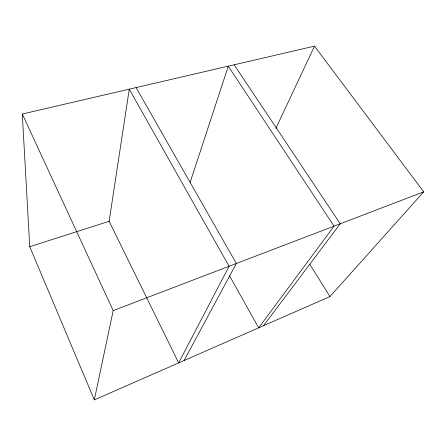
<?xml version="1.0" encoding="UTF-8"?>
<svg xmlns="http://www.w3.org/2000/svg" width="446" height="446" viewBox="0 0 446 446"><rect width="100%" height="100%" fill="white"/><g stroke="black" fill="none" stroke-linecap="round" stroke-linejoin="round"><path stroke-width="0.67" d="M94.323 399.867L113.195 310.6L22.3 114.009L314.502 46.133L423.7 191.847L329.968 296.579L94.323 399.867L29.731 246.705L22.3 114.009M190.141 182.381L228.28 66.164L334.048 226.133L258.68 327.821L229.495 275.7M275.851 128.448L314.502 46.133M184.087 360.519L236.352 263.497L136.058 87.583M263.508 325.708L340.226 223.769L234.172 64.793M113.195 310.6L423.7 191.847M29.731 246.705L109.359 221.227M309.686 264.104L329.968 296.579M129.262 89.161L109.136 221.3L178.651 362.905L229.077 266.284L129.262 89.161"/></g></svg>
